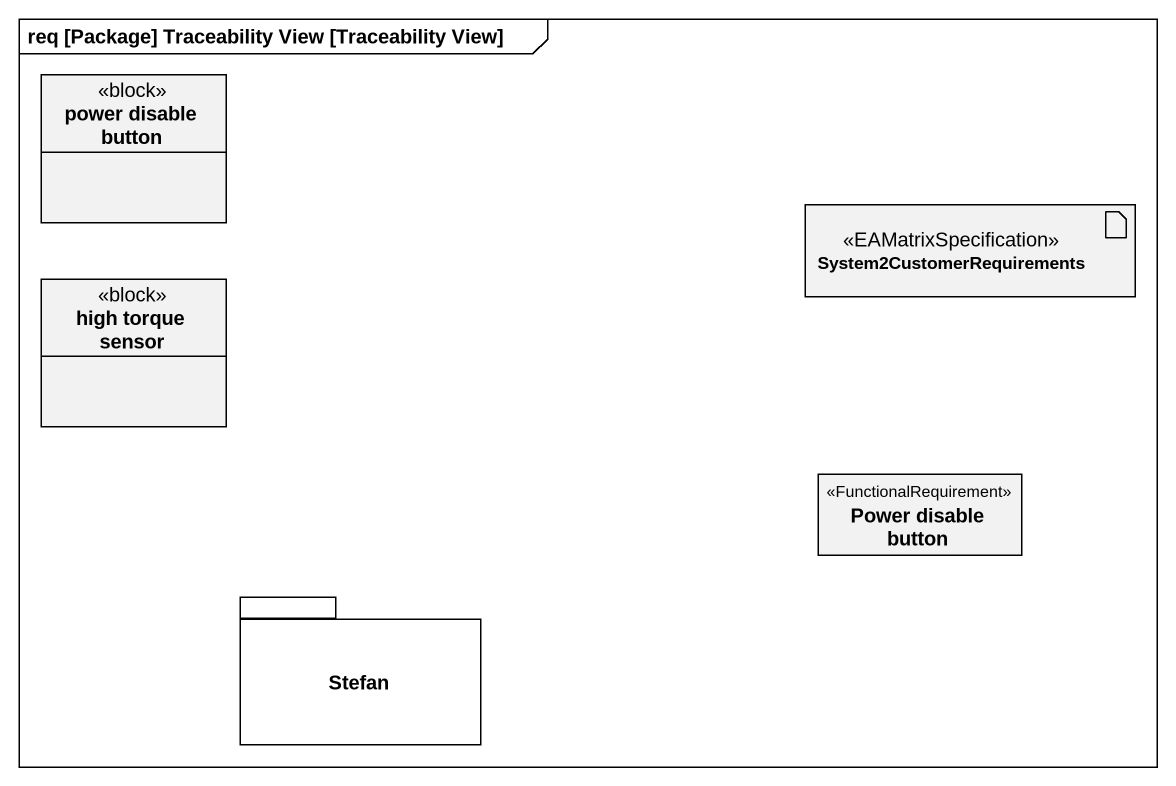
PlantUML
@startuml
mainframe req [Package] Traceability View [Traceability View]
allowmixing
hide circle
hide empty members
class "power disable button" as power_disable_button <<block>>
artifact System2CustomerRequirements <<EAMatrixSpecification>>
class "high torque sensor" as high_torque_sensor <<block>>
class "Power disable button" as Power_disable_button <<FunctionalRequirement>>
package Stefan {
}
@enduml
